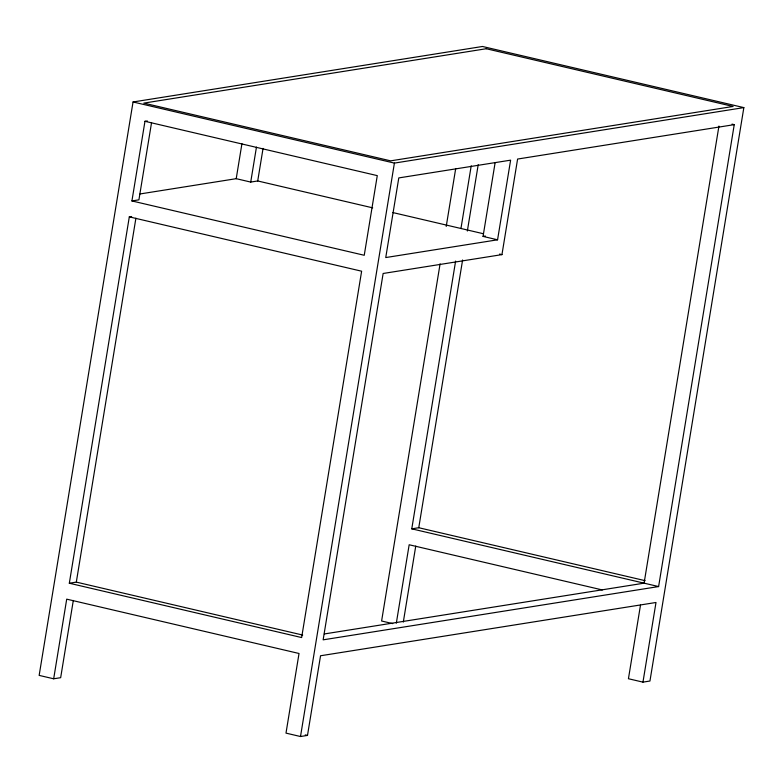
<?xml version="1.0" encoding="UTF-8"?>
<svg xmlns="http://www.w3.org/2000/svg" width="783" height="783" viewBox="0 0 783 783"><rect width="100%" height="100%" fill="white"/><g stroke="black" fill="none" stroke-linecap="round" stroke-linejoin="round"><path stroke-width="1.17" d="M640.494 605.132L628.436 678.734L642.96 682.13L649.949 681.024L743.85 107.604L482.494 46.481L133.051 101.976L39.15 675.396L53.675 678.792L60.663 677.687L73.308 600.453M53.675 678.792L66.712 599.152L299.028 653.482L285.991 733.123L300.506 736.519L307.494 735.413L320.541 655.763L655.997 602.489L642.96 682.13M129.312 216.871L361.629 271.202L301.641 637.558L69.325 583.227L129.312 216.871L131.642 216.499M144.963 121.296L377.279 175.627L364.242 255.278L131.926 200.947L144.963 121.296L147.292 120.934M69.325 583.227L76.313 582.112L135.909 218.173M151.559 122.608L138.914 199.831L131.926 200.947M140.02 193.959L236.212 178.681L241.937 143.681M236.212 178.681L250.726 182.077L256.462 147.077M250.726 182.077L257.715 180.961L263.059 148.388M300.506 736.519L394.407 163.099L743.85 107.604M440.095 263.832L381.605 621.007L392.772 623.62M446.222 226.424L455.706 168.502M396.315 623.199L409.166 544.762L602.372 589.951M732.017 124.115L734.248 124.644L658.611 586.565L411.77 528.838L455.618 261.091M460.952 228.528L471.219 165.81M403.304 622.094L415.753 546.064M411.77 528.838L418.758 527.722L462.606 259.985M467.343 231.034L478.207 164.704M497.567 239.804L385.745 257.558L398.792 177.917L510.614 160.163L497.567 239.804L483.052 236.407L495.101 162.795M658.611 586.565L323.144 639.838L383.141 273.482L501.952 254.622L517.602 159.047L734.248 124.644M718.941 126.073L644.086 583.169L324.319 633.956M483.052 236.407L485.382 236.035M133.051 101.976L394.407 163.099M257.715 180.961L372.698 207.847M392.841 212.565L482.925 233.628M499.574 254.064L501.952 254.622M418.758 527.722L645.153 580.673M76.313 582.112L302.698 635.062M305.262 734.885L307.494 735.413M486.253 48.732L143.808 103.121L390.648 160.848L733.094 106.459L486.253 48.732"/></g></svg>
